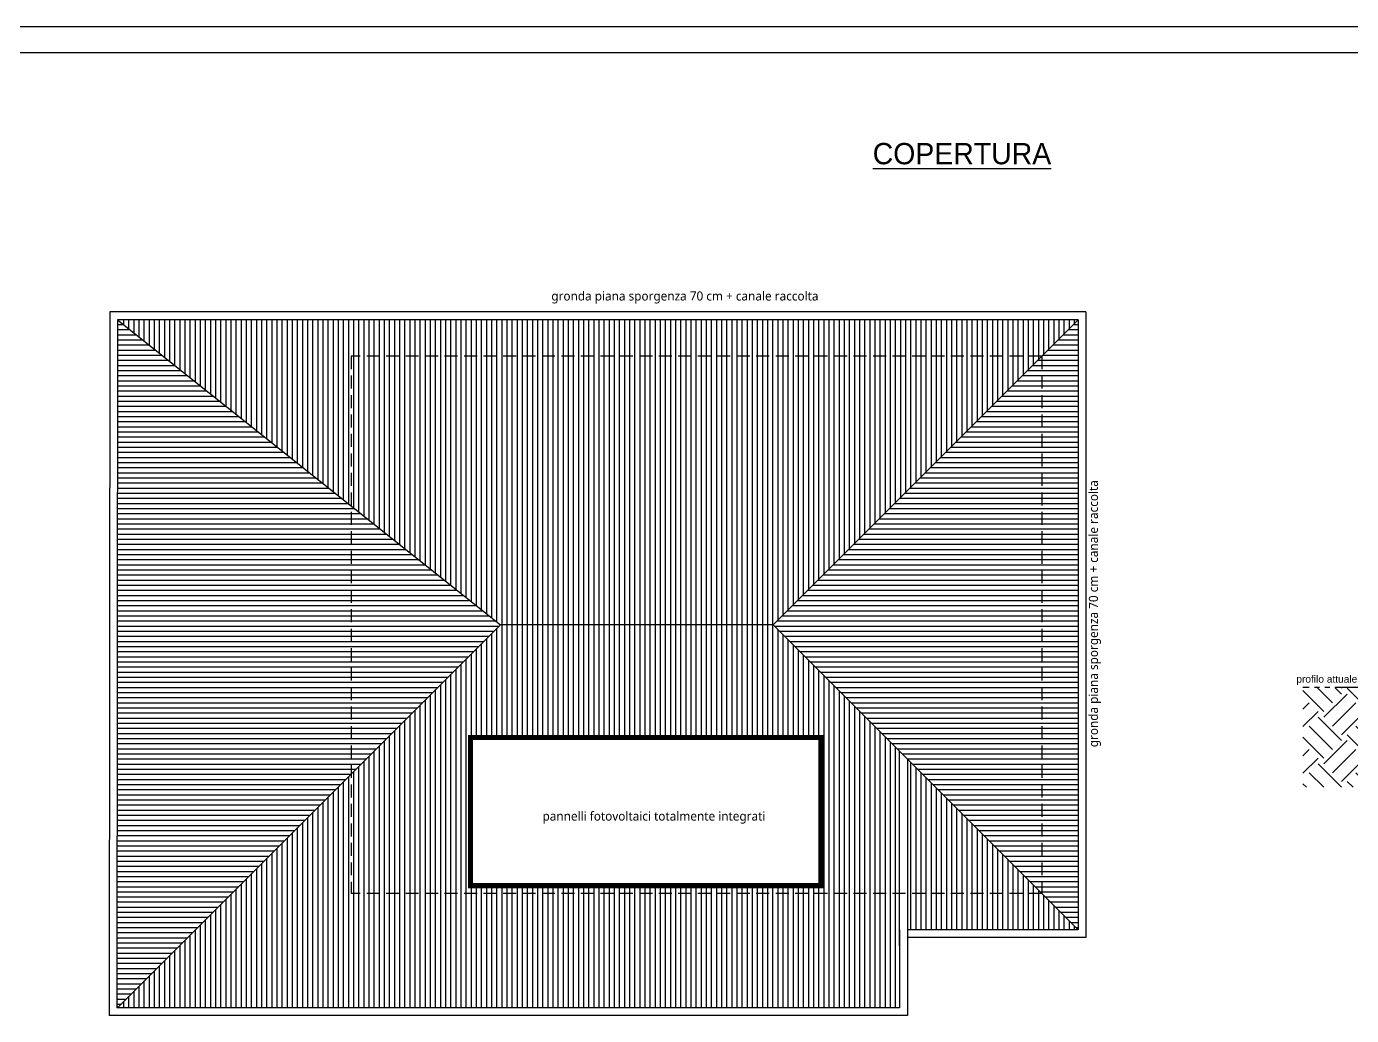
# Model space of a CAD drawing. Header units: millimetres. Extents: x 2622 to 2811, y 687 to 801.
# Drawn here: x 2707.37 to 2732.89, y 782.16 to 801.21 of the extents above; entities that cross this region are included whole.
import ezdxf

# ---------------------------------------------------------------- set-up
doc = ezdxf.new("R2010")
doc.units = ezdxf.units.MM
doc.linetypes.add('DASHED2', pattern=[0.375, 0.25, -0.125])
doc.linetypes.add('PHANTOM2', pattern=[1.25, 0.625, -0.125, 0.125, -0.125, 0.125, -0.125])
for name, color, linetype in [('Muri', 3, 'Continuous'), ('Quote', 252, 'Continuous'), ('Retino', 8, 'Continuous'), ('ROSSO', 10, 'Continuous'), ('Scritte', 2, 'Continuous')]:
    doc.layers.add(name, color=color, linetype=linetype)
doc.styles.get("Standard").update_dxf_attribs({"font": 'arial.ttf'})
doc.styles.add('STYLE2', font='l_10646.ttf')

msp = doc.modelspace()

# ---------------------------------------------------------------- hatches: boundary and pattern name
at = {"layer": 'Retino'}
h = msp.add_hatch(dxfattribs=at)
h.set_pattern_fill('LINE', color=256, scale=0.031)
h.paths.add_polyline_path([(2716.4998, 789.6878), (2713.6248, 791.9785), (2713.6248, 786.8128)])
h.paths.add_polyline_path([(2713.6248, 791.9785), (2709.1259, 795.5628), (2709.1158, 782.3128), (2709.1248, 782.3128), (2713.6248, 786.8128)])
h.paths.add_polyline_path([(2726.9248, 794.8628), (2721.7498, 789.6878), (2726.9248, 784.5128)])
h.paths.add_polyline_path([(2727.6248, 795.5628), (2726.9248, 794.8628), (2726.9248, 784.5128), (2727.6248, 783.8128)])
h = msp.add_hatch(dxfattribs=at)
h.set_pattern_fill('LINE', color=256, scale=0.031, angle=90)
h.paths.add_polyline_path([(2726.9248, 794.8628), (2713.6248, 794.8628), (2713.6248, 791.9785), (2716.4998, 789.6878), (2721.7498, 789.6878)])
h.paths.add_polyline_path([(2727.6248, 795.5628), (2709.1259, 795.5628), (2713.6248, 791.9785), (2713.6248, 794.8628), (2726.9248, 794.8628)])
h.paths.add_polyline_path([(2716.8757, 786.2032), (2721.6683, 786.2032), (2721.6683, 786.6603), (2716.8757, 786.6603)], flags=24)
h.paths.add_polyline_path([(2722.6687, 787.5158), (2722.6687, 784.6643), (2715.9226, 784.6643), (2715.9226, 787.5158)])
h.paths.add_polyline_path([(2724.335, 787.1027), (2724.335, 784.5128), (2726.9248, 784.5128)])
h.paths.add_polyline_path([(2724.185, 784.5128), (2724.185, 787.2527), (2721.7498, 789.6878), (2716.4998, 789.6878), (2713.6248, 786.8128), (2713.6248, 784.5128)])
h.paths.add_polyline_path([(2724.335, 784.5128), (2724.335, 783.8128), (2727.6248, 783.8128), (2726.9248, 784.5128)])
h.paths.add_polyline_path([(2724.185, 782.3128), (2724.185, 784.5128), (2713.6248, 784.5128), (2713.6248, 786.8128), (2709.1248, 782.3128)])
h = msp.add_hatch(dxfattribs=at)
h.set_pattern_fill('EARTH', color=256, scale=0.1, angle=45)
h.paths.add_polyline_path([(2743.578, 787.7375), (2740.4149, 787.7375), (2740.4149, 786.5589), (2743.578, 786.5589)])
h.paths.add_polyline_path([(2740.4149, 787.7375), (2737.6647, 787.7375, -0.637954), (2736.0648, 788.0875), (2734.0035, 788.0875), (2734.0035, 788.4826), (2731.9528, 788.4826), (2731.9528, 786.5589), (2740.4149, 786.5589)])
h.paths.add_polyline_path([(2748.4142, 788.4875), (2748.091, 788.4875), (2748.091, 788.0875), (2747.091, 788.0875), (2747.091, 787.7375), (2743.578, 787.7375), (2743.578, 786.5589), (2748.4142, 786.5589)])
h.paths.add_polyline_path([(2736.741, 788.0875), (2736.0648, 788.0875, 0.637954), (2737.6647, 787.7375), (2736.741, 787.7375)], flags=17)

# ---------------------------------------------------------------- linework, layer by layer
msp.add_line((2643.4563, 801.2106), (2774.9717, 801.2106))
at = {"layer": 'Muri'}
msp.add_line((2643.4563, 800.7106), (2774.4717, 800.7106), dxfattribs=at)
at = {"layer": 'Quote', "color": 140, "const_width": 0.1}
msp.add_lwpolyline([(2715.9226, 784.6643), (2722.6687, 784.6643), (2722.6687, 787.5158), (2715.9226, 787.5158), (2715.9226, 784.6643)], dxfattribs=at)
at = {"layer": 'Retino', "linetype": 'DASHED2'}
for p, q in [((2713.6248, 794.8628), (2713.6248, 784.5128)), ((2726.9248, 794.8628), (2713.6248, 794.8628)), ((2726.9248, 794.8628), (2726.9248, 784.5128)), ((2726.9248, 784.5128), (2713.6248, 784.5128))]:
    msp.add_line(p, q, dxfattribs=at)
at = {"layer": 'ROSSO', "color": 162, "linetype": 'PHANTOM2', "ltscale": 0.8}
msp.add_line((2748.0718, 788.4826), (2731.9528, 788.4826), dxfattribs=at)
at = {"layer": 'Scritte'}
for p, q in [((2708.976, 795.7128), (2708.9656, 782.1628)), ((2727.7748, 795.7128), (2708.976, 795.7128)), ((2709.1259, 795.5628), (2709.1158, 782.3128)), ((2727.6248, 795.5628), (2709.1259, 795.5628)), ((2709.1259, 795.5628), (2716.4998, 789.6878)), ((2727.6248, 795.5628), (2721.7498, 789.6878)), ((2727.6248, 795.5628), (2727.6248, 783.8128)), ((2727.7748, 795.7128), (2727.7748, 783.6628)), ((2716.4998, 789.6878), (2709.1248, 782.3128)), ((2721.7498, 789.6878), (2716.4998, 789.6878)), ((2721.7498, 789.6878), (2727.6248, 783.8128)), ((2724.185, 783.5038), (2724.185, 787.2527)), ((2724.335, 787.1027), (2724.335, 782.1628)), ((2724.185, 783.8128), (2724.185, 782.3128)), ((2727.6248, 783.8128), (2724.335, 783.8128)), ((2727.7748, 783.6628), (2724.335, 783.6628)), ((2724.185, 782.3128), (2709.1158, 782.3128)), ((2724.335, 782.1628), (2708.9656, 782.1628))]:
    msp.add_line(p, q, dxfattribs=at)

# ---------------------------------------------------------------- texts
at = {"attachment_point": 3, "style": 'STYLE2'}
for s, insert, char_height, width in [('{\\fComic Sans MS|b0|i0|c0|p66;\\LCOPERTURA}', (2727.1053, 798.9669), 0.4095, 22.307763), ('gronda piana sporgenza 70 cm + canale raccolta', (2722.6235, 796.1076), 0.174038, 9.480799), ('pannelli fotovoltaici totalmente integrati ', (2721.6015, 786.0903), 0.174038, 9.480799)]:
    msp.add_mtext(s, dxfattribs=dict(at, insert=insert, char_height=char_height, width=width))
at = {"insert": (2727.8301, 792.4733), "char_height": 0.174038, "width": 9.480799, "attachment_point": 3, "rotation": 90, "style": 'STYLE2'}
msp.add_mtext('gronda piana sporgenza 70 cm + canale raccolta', dxfattribs=at)
at = {"layer": 'Scritte', "insert": (2731.8246, 788.7129), "char_height": 0.14, "width": 12.56, "attachment_point": 1}
msp.add_mtext('profilo attuale terreno', dxfattribs=at)

doc.saveas('drawing.dxf')
